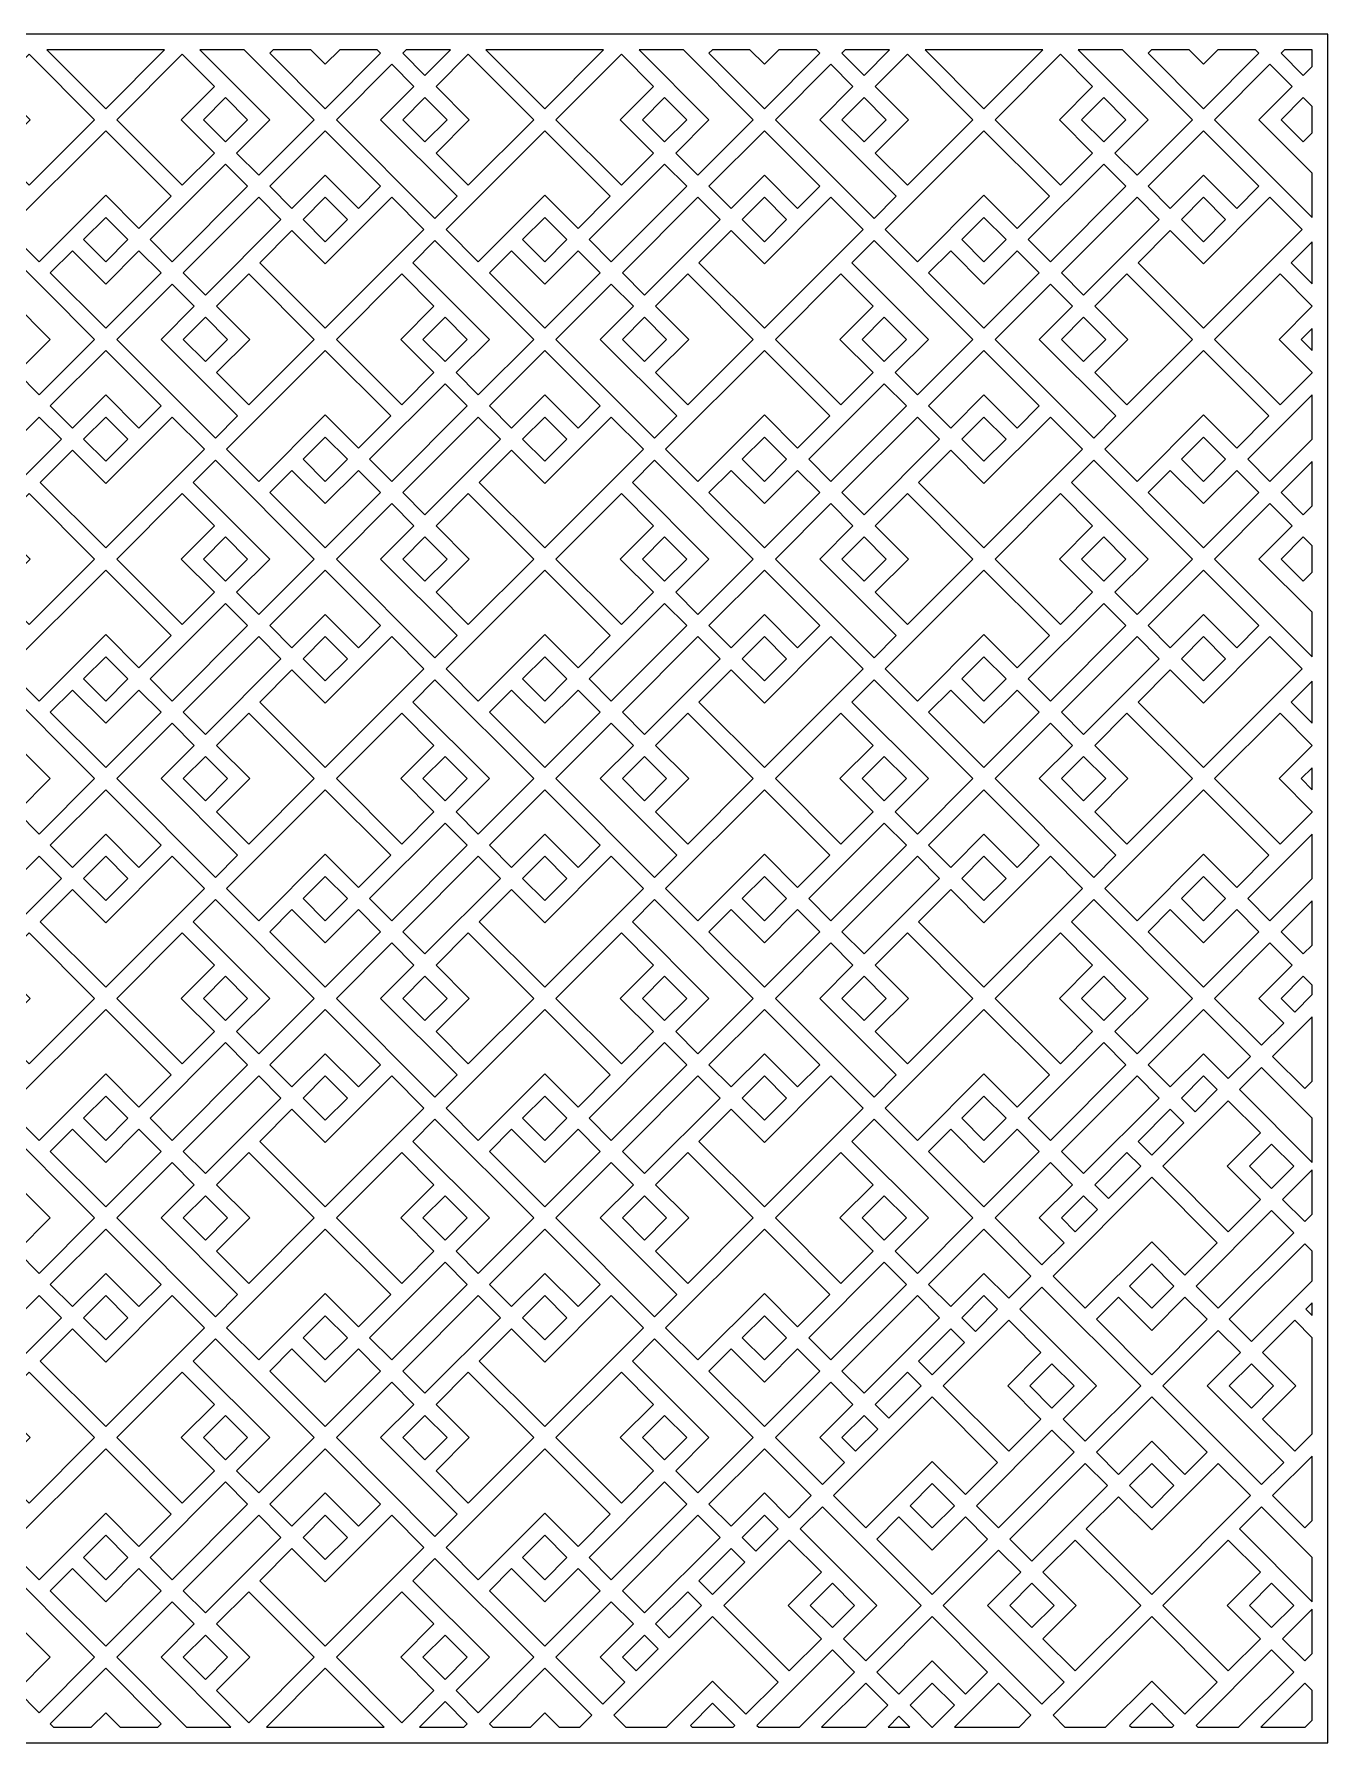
# Model space of a CAD drawing. Header units: millimetres. Extents: x 21272 to 24672, y 561 to 2741.
# Drawn here: x 23021 to 24672, y 561 to 2741 of the extents above; entities that cross this region are included whole.
import ezdxf

# ---------------------------------------------------------------- set-up
doc = ezdxf.new("R2010")
doc.units = ezdxf.units.MM
doc.layers.get('0').update_dxf_attribs({"color": 1})

msp = doc.modelspace()

# ---------------------------------------------------------------- linework, layer by layer
for points in [[(21272.5, 561.4), (24672.5, 561.4), (24672.5, 2741.4), (21272.5, 2741.4)], [(23014.9, 2548.7), (23098.4, 2632.3), (23014.9, 2715.8), (22973.8, 2674.7), (23016.2, 2632.3), (22973.8, 2589.8)], [(23037.6, 2721.4), (23112.6, 2646.4), (23187.6, 2721.4)], [(23210.3, 2548.7), (23251.4, 2589.8), (23209, 2632.3), (23251.4, 2674.7), (23210.3, 2715.8), (23126.7, 2632.3)], [(23289.5, 2721.4), (23232.9, 2721.4), (23322.1, 2632.3), (23279.7, 2589.8), (23308, 2561.6), (23378.7, 2632.3)], [(23374.4, 2721.4), (23326.4, 2721.4), (23322.1, 2717.1), (23392.8, 2646.4), (23463.5, 2717.1), (23459.2, 2721.4), (23411.3, 2721.4), (23392.8, 2703)], [(23552.7, 2721.4), (23496.1, 2721.4), (23491.8, 2717.1), (23520.1, 2688.8)], [(23575.4, 2548.7), (23658.9, 2632.3), (23575.4, 2715.8), (23534.2, 2674.7), (23576.7, 2632.3), (23534.2, 2589.8)], [(23748.1, 2721.4), (23598, 2721.4), (23673.1, 2646.4)], [(23770.8, 2548.7), (23811.9, 2589.8), (23769.4, 2632.3), (23811.9, 2674.7), (23770.8, 2715.8), (23687.2, 2632.3)], [(23793.4, 2721.4), (23882.6, 2632.3), (23840.2, 2589.8), (23868.4, 2561.6), (23939.2, 2632.3), (23850, 2721.4)], [(24019.7, 2721.4), (23971.8, 2721.4), (23953.3, 2703), (23934.8, 2721.4), (23886.9, 2721.4), (23882.6, 2717.1), (23953.3, 2646.4), (24024, 2717.1)], [(24056.6, 2721.4), (24052.3, 2717.1), (24080.6, 2688.8), (24113.2, 2721.4)], [(24135.8, 2548.7), (24219.4, 2632.3), (24135.8, 2715.8), (24094.7, 2674.7), (24137.1, 2632.3), (24094.7, 2589.8)], [(24308.6, 2721.4), (24158.5, 2721.4), (24233.5, 2646.4)], [(24331.2, 2548.7), (24372.3, 2589.8), (24329.9, 2632.3), (24372.3, 2674.7), (24331.2, 2715.8), (24247.7, 2632.3)], [(24353.9, 2721.4), (24443.1, 2632.3), (24400.6, 2589.8), (24428.9, 2561.6), (24499.6, 2632.3), (24410.4, 2721.4)], [(24532.2, 2721.4), (24513.8, 2703), (24495.3, 2721.4), (24447.4, 2721.4), (24443.1, 2717.1), (24513.8, 2646.4), (24584.5, 2717.1), (24580.2, 2721.4)], [(24617.1, 2721.4), (24612.8, 2717.1), (24641, 2688.8), (24652.5, 2700.3), (24652.5, 2721.4)], [(23561.2, 2534.6), (23532.9, 2506.3), (23407, 2632.3), (23477.7, 2703), (23506, 2674.7), (23463.5, 2632.3)], [(24121.7, 2534.6), (24093.4, 2506.3), (23967.4, 2632.3), (24038.1, 2703), (24066.4, 2674.7), (24024, 2632.3)], [(24652.5, 2507.7), (24652.5, 2564.3), (24584.5, 2632.3), (24626.9, 2674.7), (24598.6, 2703), (24527.9, 2632.3)], [(23265.5, 2604), (23237.3, 2632.3), (23265.5, 2660.6), (23293.8, 2632.3)], [(23548.4, 2632.3), (23520.1, 2604), (23491.8, 2632.3), (23520.1, 2660.6)], [(23826, 2604), (23797.7, 2632.3), (23826, 2660.6), (23854.3, 2632.3)], [(24108.9, 2632.3), (24080.6, 2604), (24052.3, 2632.3), (24080.6, 2660.6)], [(24386.5, 2604), (24358.2, 2632.3), (24386.5, 2660.6), (24414.8, 2632.3)], [(24652.5, 2615.4), (24652.5, 2649.1), (24641, 2660.6), (24612.8, 2632.3), (24641, 2604)], [(23196.1, 2534.6), (23112.6, 2618.1), (22986.6, 2492.2), (23027.7, 2451), (23112.6, 2535.9), (23155, 2493.5)], [(23322.1, 2547.4), (23392.8, 2618.1), (23463.5, 2547.4), (23435.3, 2519.1), (23392.8, 2561.6), (23350.4, 2519.1)], [(23756.6, 2534.6), (23673.1, 2618.1), (23547.1, 2492.2), (23588.2, 2451), (23673.1, 2535.9), (23715.5, 2493.5)], [(23882.6, 2547.4), (23953.3, 2618.1), (24024, 2547.4), (23995.7, 2519.1), (23953.3, 2561.6), (23910.9, 2519.1)], [(24317.1, 2534.6), (24233.5, 2618.1), (24107.6, 2492.2), (24148.7, 2451), (24233.5, 2535.9), (24276, 2493.5)], [(24443.1, 2547.4), (24513.8, 2618.1), (24584.5, 2547.4), (24556.2, 2519.1), (24513.8, 2561.6), (24471.3, 2519.1)], [(23293.8, 2547.4), (23265.5, 2575.7), (23169.2, 2479.3), (23197.4, 2451)], [(23854.3, 2547.4), (23826, 2575.7), (23729.6, 2479.3), (23757.9, 2451)], [(24414.8, 2547.4), (24386.5, 2575.7), (24290.1, 2479.3), (24318.4, 2451)], [(23211.6, 2436.9), (23239.9, 2408.6), (23336.3, 2505), (23308, 2533.3)], [(23309.3, 2449.7), (23392.8, 2366.2), (23518.8, 2492.2), (23477.7, 2533.3), (23392.8, 2448.4), (23350.4, 2490.9)], [(23392.8, 2476.7), (23364.5, 2505), (23392.8, 2533.3), (23421.1, 2505)], [(23772.1, 2436.9), (23800.3, 2408.6), (23896.7, 2505), (23868.4, 2533.3)], [(23869.7, 2449.7), (23953.3, 2366.2), (24079.3, 2492.2), (24038.1, 2533.3), (23953.3, 2448.4), (23910.9, 2490.9)], [(23953.3, 2476.7), (23925, 2505), (23953.3, 2533.3), (23981.6, 2505)], [(24332.5, 2436.9), (24360.8, 2408.6), (24457.2, 2505), (24428.9, 2533.3)], [(24430.2, 2449.7), (24513.8, 2366.2), (24639.7, 2492.2), (24598.6, 2533.3), (24513.8, 2448.4), (24471.3, 2490.9)], [(24513.8, 2476.7), (24485.5, 2505), (24513.8, 2533.3), (24542, 2505)], [(23140.9, 2479.3), (23112.6, 2451), (23084.3, 2479.3), (23112.6, 2507.6)], [(23701.3, 2479.3), (23673.1, 2451), (23644.8, 2479.3), (23673.1, 2507.6)], [(24261.8, 2479.3), (24233.5, 2451), (24205.2, 2479.3), (24233.5, 2507.6)], [(23027.7, 2281.3), (23098.4, 2352), (22972.5, 2478), (22944.2, 2449.7), (23041.9, 2352), (22999.5, 2309.6)], [(23041.9, 2436.9), (23070.2, 2465.2), (23112.6, 2422.7), (23155, 2465.2), (23183.3, 2436.9), (23112.6, 2366.2)], [(23588.2, 2281.3), (23658.9, 2352), (23532.9, 2478), (23504.7, 2449.7), (23602.3, 2352), (23559.9, 2309.6)], [(23602.3, 2436.9), (23630.6, 2465.2), (23673.1, 2422.7), (23715.5, 2465.2), (23743.8, 2436.9), (23673.1, 2366.2)], [(24148.7, 2281.3), (24219.4, 2352), (24093.4, 2478), (24065.1, 2449.7), (24162.8, 2352), (24120.4, 2309.6)], [(24162.8, 2436.9), (24191.1, 2465.2), (24233.5, 2422.7), (24276, 2465.2), (24304.2, 2436.9), (24233.5, 2366.2)], [(24652.5, 2422.9), (24652.5, 2476.6), (24625.6, 2449.7)], [(23281, 2254.3), (23252.7, 2226.1), (23126.7, 2352), (23197.4, 2422.7), (23225.7, 2394.5), (23183.3, 2352)], [(23295.1, 2268.5), (23378.7, 2352), (23295.1, 2435.6), (23254, 2394.5), (23296.4, 2352), (23254, 2309.6)], [(23490.5, 2268.5), (23531.6, 2309.6), (23489.2, 2352), (23531.6, 2394.5), (23490.5, 2435.6), (23407, 2352)], [(23841.5, 2254.3), (23813.2, 2226.1), (23687.2, 2352), (23757.9, 2422.7), (23786.2, 2394.5), (23743.8, 2352)], [(23855.6, 2268.5), (23939.2, 2352), (23855.6, 2435.6), (23814.5, 2394.5), (23856.9, 2352), (23814.5, 2309.6)], [(24051, 2268.5), (24092.1, 2309.6), (24049.7, 2352), (24092.1, 2394.5), (24051, 2435.6), (23967.4, 2352)], [(24401.9, 2254.3), (24373.6, 2226.1), (24247.7, 2352), (24318.4, 2422.7), (24346.7, 2394.5), (24304.2, 2352)], [(24416.1, 2268.5), (24499.6, 2352), (24416.1, 2435.6), (24375, 2394.5), (24417.4, 2352), (24375, 2309.6)], [(24652.5, 2394.4), (24652.5, 2394.6), (24611.5, 2435.6), (24527.9, 2352), (24611.5, 2268.5), (24652.5, 2309.5), (24652.5, 2309.7), (24610.2, 2352)], [(23268.2, 2352), (23239.9, 2323.8), (23211.6, 2352), (23239.9, 2380.3)], [(23545.8, 2323.8), (23517.5, 2352), (23545.8, 2380.3), (23574.1, 2352)], [(23828.6, 2352), (23800.3, 2323.8), (23772.1, 2352), (23800.3, 2380.3)], [(24106.3, 2323.8), (24078, 2352), (24106.3, 2380.3), (24134.5, 2352)], [(24389.1, 2352), (24360.8, 2323.8), (24332.5, 2352), (24360.8, 2380.3)], [(24652.5, 2338), (24652.5, 2366.1), (24638.4, 2352)], [(23041.9, 2267.2), (23112.6, 2337.9), (23183.3, 2267.2), (23155, 2238.9), (23112.6, 2281.3), (23070.2, 2238.9)], [(23476.4, 2254.3), (23392.8, 2337.9), (23266.8, 2211.9), (23308, 2170.8), (23392.8, 2255.6), (23435.3, 2213.2)], [(23602.3, 2267.2), (23673.1, 2337.9), (23743.8, 2267.2), (23715.5, 2238.9), (23673.1, 2281.3), (23630.6, 2238.9)], [(24036.8, 2254.3), (23953.3, 2337.9), (23827.3, 2211.9), (23868.4, 2170.8), (23953.3, 2255.6), (23995.7, 2213.2)], [(24162.8, 2267.2), (24233.5, 2337.9), (24304.2, 2267.2), (24276, 2238.9), (24233.5, 2281.3), (24191.1, 2238.9)], [(24597.3, 2254.3), (24513.8, 2337.9), (24387.8, 2211.9), (24428.9, 2170.8), (24513.8, 2255.6), (24556.2, 2213.2)], [(23574.1, 2267.2), (23545.8, 2295.5), (23449.4, 2199.1), (23477.7, 2170.8)], [(24134.5, 2267.2), (24106.3, 2295.5), (24009.9, 2199.1), (24038.1, 2170.8)], [(24652.5, 2224.7), (24652.5, 2281.2), (24570.3, 2199.1), (24598.6, 2170.8)], [(22931.3, 2156.7), (22959.6, 2128.4), (23056, 2224.8), (23027.7, 2253)], [(23029, 2169.5), (23112.6, 2085.9), (23238.6, 2211.9), (23197.4, 2253), (23112.6, 2168.2), (23070.2, 2210.6)], [(23112.6, 2196.5), (23084.3, 2224.8), (23112.6, 2253), (23140.9, 2224.8)], [(23491.8, 2156.7), (23520.1, 2128.4), (23616.5, 2224.8), (23588.2, 2253)], [(23589.5, 2169.5), (23673.1, 2085.9), (23799, 2211.9), (23757.9, 2253), (23673.1, 2168.2), (23630.6, 2210.6)], [(23673.1, 2196.5), (23644.8, 2224.8), (23673.1, 2253), (23701.3, 2224.8)], [(24052.3, 2156.7), (24080.6, 2128.4), (24177, 2224.8), (24148.7, 2253)], [(24150, 2169.5), (24233.5, 2085.9), (24359.5, 2211.9), (24318.4, 2253), (24233.5, 2168.2), (24191.1, 2210.6)], [(24233.5, 2196.5), (24205.2, 2224.8), (24233.5, 2253), (24261.8, 2224.8)], [(23421.1, 2199.1), (23392.8, 2170.8), (23364.5, 2199.1), (23392.8, 2227.4)], [(23981.6, 2199.1), (23953.3, 2170.8), (23925, 2199.1), (23953.3, 2227.4)], [(24542, 2199.1), (24513.8, 2170.8), (24485.5, 2199.1), (24513.8, 2227.4)], [(23308, 2001.1), (23378.7, 2071.8), (23252.7, 2197.8), (23224.4, 2169.5), (23322.1, 2071.8), (23279.7, 2029.4)], [(23322.1, 2156.7), (23350.4, 2184.9), (23392.8, 2142.5), (23435.3, 2184.9), (23463.5, 2156.7), (23392.8, 2085.9)], [(23868.4, 2001.1), (23939.2, 2071.8), (23813.2, 2197.8), (23784.9, 2169.5), (23882.6, 2071.8), (23840.2, 2029.4)], [(23882.6, 2156.7), (23910.9, 2184.9), (23953.3, 2142.5), (23995.7, 2184.9), (24024, 2156.7), (23953.3, 2085.9)], [(24428.9, 2001.1), (24499.6, 2071.8), (24373.6, 2197.8), (24345.4, 2169.5), (24443.1, 2071.8), (24400.6, 2029.4)], [(24443.1, 2156.7), (24471.3, 2184.9), (24513.8, 2142.5), (24556.2, 2184.9), (24584.5, 2156.7), (24513.8, 2085.9)], [(24652.5, 2139.8), (24652.5, 2196.4), (24612.8, 2156.7), (24641, 2128.4)], [(23014.9, 1988.3), (23098.4, 2071.8), (23014.9, 2155.4), (22973.8, 2114.2), (23016.2, 2071.8), (22973.8, 2029.4)], [(23210.3, 1988.3), (23251.4, 2029.4), (23209, 2071.8), (23251.4, 2114.2), (23210.3, 2155.4), (23126.7, 2071.8)], [(23561.2, 1974.1), (23532.9, 1945.8), (23407, 2071.8), (23477.7, 2142.5), (23506, 2114.2), (23463.5, 2071.8)], [(23575.4, 1988.3), (23658.9, 2071.8), (23575.4, 2155.4), (23534.2, 2114.2), (23576.7, 2071.8), (23534.2, 2029.4)], [(23770.8, 1988.3), (23811.9, 2029.4), (23769.4, 2071.8), (23811.9, 2114.2), (23770.8, 2155.4), (23687.2, 2071.8)], [(24121.7, 1974.1), (24093.4, 1945.8), (23967.4, 2071.8), (24038.1, 2142.5), (24066.4, 2114.2), (24024, 2071.8)], [(24135.8, 1988.3), (24219.4, 2071.8), (24135.8, 2155.4), (24094.7, 2114.2), (24137.1, 2071.8), (24094.7, 2029.4)], [(24331.2, 1988.3), (24372.3, 2029.4), (24329.9, 2071.8), (24372.3, 2114.2), (24331.2, 2155.4), (24247.7, 2071.8)], [(24652.5, 1947.2), (24652.5, 2003.8), (24584.5, 2071.8), (24626.9, 2114.2), (24598.6, 2142.5), (24527.9, 2071.8)], [(23265.5, 2043.5), (23237.3, 2071.8), (23265.5, 2100.1), (23293.8, 2071.8)], [(23548.4, 2071.8), (23520.1, 2043.5), (23491.8, 2071.8), (23520.1, 2100.1)], [(23826, 2043.5), (23797.7, 2071.8), (23826, 2100.1), (23854.3, 2071.8)], [(24108.9, 2071.8), (24080.6, 2043.5), (24052.3, 2071.8), (24080.6, 2100.1)], [(24386.5, 2043.5), (24358.2, 2071.8), (24386.5, 2100.1), (24414.8, 2071.8)], [(24652.5, 2088.7), (24641, 2100.1), (24612.8, 2071.8), (24641, 2043.5), (24652.5, 2054.9)], [(23196.1, 1974.1), (23112.6, 2057.7), (22986.6, 1931.7), (23027.7, 1890.6), (23112.6, 1975.4), (23155, 1933)], [(23322.1, 1986.9), (23392.8, 2057.7), (23463.5, 1986.9), (23435.3, 1958.7), (23392.8, 2001.1), (23350.4, 1958.7)], [(23756.6, 1974.1), (23673.1, 2057.7), (23547.1, 1931.7), (23588.2, 1890.6), (23673.1, 1975.4), (23715.5, 1933)], [(23882.6, 1986.9), (23953.3, 2057.7), (24024, 1986.9), (23995.7, 1958.7), (23953.3, 2001.1), (23910.9, 1958.7)], [(24317.1, 1974.1), (24233.5, 2057.7), (24107.6, 1931.7), (24148.7, 1890.6), (24233.5, 1975.4), (24276, 1933)], [(24443.1, 1986.9), (24513.8, 2057.7), (24584.5, 1986.9), (24556.2, 1958.7), (24513.8, 2001.1), (24471.3, 1958.7)], [(23293.8, 1986.9), (23265.5, 2015.2), (23169.2, 1918.8), (23197.4, 1890.6)], [(23854.3, 1986.9), (23826, 2015.2), (23729.6, 1918.8), (23757.9, 1890.6)], [(24414.8, 1986.9), (24386.5, 2015.2), (24290.1, 1918.8), (24318.4, 1890.6)], [(23211.6, 1876.4), (23239.9, 1848.1), (23336.3, 1944.5), (23308, 1972.8)], [(23309.3, 1889.3), (23392.8, 1805.7), (23518.8, 1931.7), (23477.7, 1972.8), (23392.8, 1888), (23350.4, 1930.4)], [(23392.8, 1916.2), (23364.5, 1944.5), (23392.8, 1972.8), (23421.1, 1944.5)], [(23772.1, 1876.4), (23800.3, 1848.1), (23896.7, 1944.5), (23868.4, 1972.8)], [(23869.7, 1889.3), (23953.3, 1805.7), (24079.3, 1931.7), (24038.1, 1972.8), (23953.3, 1888), (23910.9, 1930.4)], [(23953.3, 1916.2), (23925, 1944.5), (23953.3, 1972.8), (23981.6, 1944.5)], [(24332.5, 1876.4), (24360.8, 1848.1), (24457.2, 1944.5), (24428.9, 1972.8)], [(24430.2, 1889.3), (24513.8, 1805.7), (24639.7, 1931.7), (24598.6, 1972.8), (24513.8, 1888), (24471.3, 1930.4)], [(24513.8, 1916.2), (24485.5, 1944.5), (24513.8, 1972.8), (24542, 1944.5)], [(23140.9, 1918.8), (23112.6, 1890.6), (23084.3, 1918.8), (23112.6, 1947.1)], [(23701.3, 1918.8), (23673.1, 1890.6), (23644.8, 1918.8), (23673.1, 1947.1)], [(24261.8, 1918.8), (24233.5, 1890.6), (24205.2, 1918.8), (24233.5, 1947.1)], [(23027.7, 1720.9), (23098.4, 1791.6), (22972.5, 1917.5), (22944.2, 1889.3), (23041.9, 1791.6), (22999.5, 1749.1)], [(23041.9, 1876.4), (23070.2, 1904.7), (23112.6, 1862.3), (23155, 1904.7), (23183.3, 1876.4), (23112.6, 1805.7)], [(23588.2, 1720.9), (23658.9, 1791.6), (23532.9, 1917.5), (23504.7, 1889.3), (23602.3, 1791.6), (23559.9, 1749.1)], [(23602.3, 1876.4), (23630.6, 1904.7), (23673.1, 1862.3), (23715.5, 1904.7), (23743.8, 1876.4), (23673.1, 1805.7)], [(24148.7, 1720.9), (24219.4, 1791.6), (24093.4, 1917.5), (24065.1, 1889.3), (24162.8, 1791.6), (24120.4, 1749.1)], [(24162.8, 1876.4), (24191.1, 1904.7), (24233.5, 1862.3), (24276, 1904.7), (24304.2, 1876.4), (24233.5, 1805.7)], [(24652.5, 1916.1), (24625.6, 1889.3), (24652.5, 1862.4)], [(23295.1, 1708), (23378.7, 1791.6), (23295.1, 1875.1), (23254, 1834), (23296.4, 1791.6), (23254, 1749.1)], [(23490.5, 1708), (23531.6, 1749.1), (23489.2, 1791.6), (23531.6, 1834), (23490.5, 1875.1), (23407, 1791.6)], [(23855.6, 1708), (23939.2, 1791.6), (23855.6, 1875.1), (23814.5, 1834), (23856.9, 1791.6), (23814.5, 1749.1)], [(24051, 1708), (24092.1, 1749.1), (24049.7, 1791.6), (24092.1, 1834), (24051, 1875.1), (23967.4, 1791.6)], [(24416.1, 1708), (24499.6, 1791.6), (24416.1, 1875.1), (24375, 1834), (24417.4, 1791.6), (24375, 1749.1)], [(24652.5, 1749.2), (24610.2, 1791.6), (24652.5, 1833.9), (24652.5, 1834.1), (24611.5, 1875.1), (24527.9, 1791.6), (24611.5, 1708), (24652.5, 1749)], [(23281, 1693.9), (23252.7, 1665.6), (23126.7, 1791.6), (23197.4, 1862.3), (23225.7, 1834), (23183.3, 1791.6)], [(23841.5, 1693.9), (23813.2, 1665.6), (23687.2, 1791.6), (23757.9, 1862.3), (23786.2, 1834), (23743.8, 1791.6)], [(24401.9, 1693.9), (24373.6, 1665.6), (24247.7, 1791.6), (24318.4, 1862.3), (24346.7, 1834), (24304.2, 1791.6)], [(23268.2, 1791.6), (23239.9, 1763.3), (23211.6, 1791.6), (23239.9, 1819.9)], [(23545.8, 1763.3), (23517.5, 1791.6), (23545.8, 1819.9), (23574.1, 1791.6)], [(23828.6, 1791.6), (23800.3, 1763.3), (23772.1, 1791.6), (23800.3, 1819.9)], [(24106.3, 1763.3), (24078, 1791.6), (24106.3, 1819.9), (24134.5, 1791.6)], [(24389.1, 1791.6), (24360.8, 1763.3), (24332.5, 1791.6), (24360.8, 1819.9)], [(24652.5, 1777.5), (24652.5, 1805.6), (24638.4, 1791.6)], [(23041.9, 1706.7), (23112.6, 1777.4), (23183.3, 1706.7), (23155, 1678.4), (23112.6, 1720.9), (23070.2, 1678.4)], [(23476.4, 1693.9), (23392.8, 1777.4), (23266.8, 1651.4), (23308, 1610.3), (23392.8, 1695.2), (23435.3, 1652.8)], [(23602.3, 1706.7), (23673.1, 1777.4), (23743.8, 1706.7), (23715.5, 1678.4), (23673.1, 1720.9), (23630.6, 1678.4)], [(24036.8, 1693.9), (23953.3, 1777.4), (23827.3, 1651.4), (23868.4, 1610.3), (23953.3, 1695.2), (23995.7, 1652.8)], [(24162.8, 1706.7), (24233.5, 1777.4), (24304.2, 1706.7), (24276, 1678.4), (24233.5, 1720.9), (24191.1, 1678.4)], [(24597.3, 1693.9), (24513.8, 1777.4), (24387.8, 1651.4), (24428.9, 1610.3), (24513.8, 1695.2), (24556.2, 1652.8)], [(23574.1, 1706.7), (23545.8, 1735), (23449.4, 1638.6), (23477.7, 1610.3)], [(24134.5, 1706.7), (24106.3, 1735), (24009.9, 1638.6), (24038.1, 1610.3)], [(24652.5, 1664.2), (24652.5, 1720.7), (24570.3, 1638.6), (24598.6, 1610.3)], [(22931.3, 1596.2), (22959.6, 1567.9), (23056, 1664.3), (23027.7, 1692.6)], [(23029, 1609), (23112.6, 1525.5), (23238.6, 1651.4), (23197.4, 1692.6), (23112.6, 1607.7), (23070.2, 1650.1)], [(23112.6, 1636), (23084.3, 1664.3), (23112.6, 1692.6), (23140.9, 1664.3)], [(23491.8, 1596.2), (23520.1, 1567.9), (23616.5, 1664.3), (23588.2, 1692.6)], [(23589.5, 1609), (23673.1, 1525.5), (23799, 1651.4), (23757.9, 1692.6), (23673.1, 1607.7), (23630.6, 1650.1)], [(23673.1, 1636), (23644.8, 1664.3), (23673.1, 1692.6), (23701.3, 1664.3)], [(24052.3, 1596.2), (24080.6, 1567.9), (24177, 1664.3), (24148.7, 1692.6)], [(24150, 1609), (24233.5, 1525.5), (24359.5, 1651.4), (24318.4, 1692.6), (24233.5, 1607.7), (24191.1, 1650.1)], [(24233.5, 1636), (24205.2, 1664.3), (24233.5, 1692.6), (24261.8, 1664.3)], [(23421.1, 1638.6), (23392.8, 1610.3), (23364.5, 1638.6), (23392.8, 1666.9)], [(23981.6, 1638.6), (23953.3, 1610.3), (23925, 1638.6), (23953.3, 1666.9)], [(24542, 1638.6), (24513.8, 1610.3), (24485.5, 1638.6), (24513.8, 1666.9)], [(23308, 1440.6), (23378.7, 1511.3), (23252.7, 1637.3), (23224.4, 1609), (23322.1, 1511.3), (23279.7, 1468.9)], [(23868.4, 1440.6), (23939.2, 1511.3), (23813.2, 1637.3), (23784.9, 1609), (23882.6, 1511.3), (23840.2, 1468.9)], [(24428.9, 1440.6), (24499.6, 1511.3), (24373.6, 1637.3), (24345.4, 1609), (24443.1, 1511.3), (24400.6, 1468.9)], [(24652.5, 1635.9), (24612.8, 1596.2), (24641, 1567.9), (24652.5, 1579.3)], [(23322.1, 1596.2), (23350.4, 1624.5), (23392.8, 1582), (23435.3, 1624.5), (23463.5, 1596.2), (23392.8, 1525.5)], [(23882.6, 1596.2), (23910.9, 1624.5), (23953.3, 1582), (23995.7, 1624.5), (24024, 1596.2), (23953.3, 1525.5)], [(24443.1, 1596.2), (24471.3, 1624.5), (24513.8, 1582), (24556.2, 1624.5), (24584.5, 1596.2), (24513.8, 1525.5)], [(23014.9, 1427.8), (23098.4, 1511.3), (23014.9, 1594.9), (22973.8, 1553.8), (23016.2, 1511.3), (22973.8, 1468.9)], [(23210.3, 1427.8), (23251.4, 1468.9), (23209, 1511.3), (23251.4, 1553.8), (23210.3, 1594.9), (23126.7, 1511.3)], [(23575.4, 1427.8), (23658.9, 1511.3), (23575.4, 1594.9), (23534.2, 1553.8), (23576.7, 1511.3), (23534.2, 1468.9)], [(23770.8, 1427.8), (23811.9, 1468.9), (23769.4, 1511.3), (23811.9, 1553.8), (23770.8, 1594.9), (23687.2, 1511.3)], [(24135.8, 1427.8), (24219.4, 1511.3), (24135.8, 1594.9), (24094.7, 1553.8), (24137.1, 1511.3), (24094.7, 1468.9)], [(24331.2, 1427.8), (24372.3, 1468.9), (24329.9, 1511.3), (24372.3, 1553.8), (24331.2, 1594.9), (24247.7, 1511.3)], [(23561.2, 1413.6), (23532.9, 1385.4), (23407, 1511.3), (23477.7, 1582), (23506, 1553.8), (23463.5, 1511.3)], [(24121.7, 1413.6), (24093.4, 1385.4), (23967.4, 1511.3), (24038.1, 1582), (24066.4, 1553.8), (24024, 1511.3)], [(24587.8, 1451.4), (24527.9, 1511.3), (24598.6, 1582), (24626.9, 1553.8), (24584.5, 1511.3), (24616.1, 1479.7)], [(23265.5, 1483), (23237.3, 1511.3), (23265.5, 1539.6), (23293.8, 1511.3)], [(23548.4, 1511.3), (23520.1, 1483), (23491.8, 1511.3), (23520.1, 1539.6)], [(23826, 1483), (23797.7, 1511.3), (23826, 1539.6), (23854.3, 1511.3)], [(24108.9, 1511.3), (24080.6, 1483), (24052.3, 1511.3), (24080.6, 1539.6)], [(24386.5, 1483), (24358.2, 1511.3), (24386.5, 1539.6), (24414.8, 1511.3)], [(24652.5, 1516), (24652.5, 1528.2), (24641, 1539.6), (24612.8, 1511.3), (24630.3, 1493.8)], [(23196.1, 1413.6), (23112.6, 1497.2), (22986.6, 1371.2), (23027.7, 1330.1), (23112.6, 1414.9), (23155, 1372.5)], [(23322.1, 1426.5), (23392.8, 1497.2), (23463.5, 1426.5), (23435.3, 1398.2), (23392.8, 1440.6), (23350.4, 1398.2)], [(23756.6, 1413.6), (23673.1, 1497.2), (23547.1, 1371.2), (23588.2, 1330.1), (23673.1, 1414.9), (23715.5, 1372.5)], [(23882.6, 1426.5), (23953.3, 1497.2), (24024, 1426.5), (23995.7, 1398.2), (23953.3, 1440.6), (23910.9, 1398.2)], [(24317.1, 1413.6), (24233.5, 1497.2), (24107.6, 1371.2), (24148.7, 1330.1), (24233.5, 1414.9), (24276, 1372.5)], [(24545.4, 1409), (24513.8, 1440.6), (24471.3, 1398.2), (24443.1, 1426.5), (24513.8, 1497.2), (24573.7, 1437.3)], [(24652.5, 1405.5), (24652.5, 1487.8), (24602, 1437.3), (24643.1, 1396.1)], [(23293.8, 1426.5), (23265.5, 1454.8), (23169.2, 1358.4), (23197.4, 1330.1)], [(23854.3, 1426.5), (23826, 1454.8), (23729.6, 1358.4), (23757.9, 1330.1)], [(24414.8, 1426.5), (24386.5, 1454.8), (24290.1, 1358.4), (24318.4, 1330.1)], [(24652.5, 1301.9), (24652.5, 1358.5), (24587.8, 1423.1), (24559.6, 1394.8)], [(23211.6, 1315.9), (23239.9, 1287.7), (23336.3, 1384.1), (23308, 1412.3)], [(23309.3, 1328.8), (23392.8, 1245.2), (23518.8, 1371.2), (23477.7, 1412.3), (23392.8, 1327.5), (23350.4, 1369.9)], [(23392.8, 1355.8), (23364.5, 1384.1), (23392.8, 1412.3), (23421.1, 1384.1)], [(23772.1, 1315.9), (23800.3, 1287.7), (23896.7, 1384.1), (23868.4, 1412.3)], [(23869.7, 1328.8), (23953.3, 1245.2), (24079.3, 1371.2), (24038.1, 1412.3), (23953.3, 1327.5), (23910.9, 1369.9)], [(23953.3, 1355.8), (23925, 1384.1), (23953.3, 1412.3), (23981.6, 1384.1)], [(24332.5, 1315.9), (24360.8, 1287.7), (24457.2, 1384.1), (24428.9, 1412.3)], [(24503, 1366.6), (24485.5, 1384.1), (24513.8, 1412.3), (24531.3, 1394.8)], [(23140.9, 1358.4), (23112.6, 1330.1), (23084.3, 1358.4), (23112.6, 1386.7)], [(23701.3, 1358.4), (23673.1, 1330.1), (23644.8, 1358.4), (23673.1, 1386.7)], [(24261.8, 1358.4), (24233.5, 1330.1), (24205.2, 1358.4), (24233.5, 1386.7)], [(24545.4, 1213.6), (24586.5, 1254.7), (24544.1, 1297.1), (24586.5, 1339.6), (24545.4, 1380.7), (24461.9, 1297.1)], [(23027.7, 1160.4), (23098.4, 1231.1), (22972.5, 1357.1), (22944.2, 1328.8), (23041.9, 1231.1), (22999.5, 1188.7)], [(23588.2, 1160.4), (23658.9, 1231.1), (23532.9, 1357.1), (23504.7, 1328.8), (23602.3, 1231.1), (23559.9, 1188.7)], [(24148.7, 1160.4), (24219.4, 1231.1), (24093.4, 1357.1), (24065.1, 1328.8), (24162.8, 1231.1), (24120.4, 1188.7)], [(24488.8, 1352.4), (24471.3, 1369.9), (24430.2, 1328.8), (24447.7, 1311.3)], [(23041.9, 1315.9), (23070.2, 1344.2), (23112.6, 1301.8), (23155, 1344.2), (23183.3, 1315.9), (23112.6, 1245.2)], [(23602.3, 1315.9), (23630.6, 1344.2), (23673.1, 1301.8), (23715.5, 1344.2), (23743.8, 1315.9), (23673.1, 1245.2)], [(24162.8, 1315.9), (24191.1, 1344.2), (24233.5, 1301.8), (24276, 1344.2), (24304.2, 1315.9), (24233.5, 1245.2)], [(23295.1, 1147.5), (23378.7, 1231.1), (23295.1, 1314.6), (23254, 1273.5), (23296.4, 1231.1), (23254, 1188.7)], [(23490.5, 1147.5), (23531.6, 1188.7), (23489.2, 1231.1), (23531.6, 1273.5), (23490.5, 1314.6), (23407, 1231.1)], [(23855.6, 1147.5), (23939.2, 1231.1), (23855.6, 1314.6), (23814.5, 1273.5), (23856.9, 1231.1), (23814.5, 1188.7)], [(24051, 1147.5), (24092.1, 1188.7), (24049.7, 1231.1), (24092.1, 1273.5), (24051, 1314.6), (23967.4, 1231.1)], [(24433.6, 1297.1), (24416.1, 1314.6), (24375, 1273.5), (24392.5, 1256)], [(24600.7, 1268.9), (24572.4, 1297.1), (24600.7, 1325.4), (24629, 1297.1)], [(23281, 1133.4), (23252.7, 1105.1), (23126.7, 1231.1), (23197.4, 1301.8), (23225.7, 1273.5), (23183.3, 1231.1)], [(23841.5, 1133.4), (23813.2, 1105.1), (23687.2, 1231.1), (23757.9, 1301.8), (23786.2, 1273.5), (23743.8, 1231.1)], [(24307.6, 1171.2), (24247.7, 1231.1), (24318.4, 1301.8), (24346.7, 1273.5), (24304.2, 1231.1), (24335.9, 1199.5)], [(24652.5, 1292.4), (24614.8, 1254.7), (24643.1, 1226.4), (24652.5, 1235.8)], [(24531.3, 1199.5), (24447.7, 1283), (24321.7, 1157), (24362.9, 1115.9), (24447.7, 1200.8), (24490.1, 1158.3)], [(23268.2, 1231.1), (23239.9, 1202.8), (23211.6, 1231.1), (23239.9, 1259.4)], [(23545.8, 1202.8), (23517.5, 1231.1), (23545.8, 1259.4), (23574.1, 1231.1)], [(23828.6, 1231.1), (23800.3, 1202.8), (23772.1, 1231.1), (23800.3, 1259.4)], [(24106.3, 1202.8), (24078, 1231.1), (24106.3, 1259.4), (24134.5, 1231.1)], [(24350, 1213.6), (24332.5, 1231.1), (24360.8, 1259.4), (24378.3, 1241.9)], [(24629, 1212.3), (24600.7, 1240.6), (24504.3, 1144.2), (24532.6, 1115.9)], [(23041.9, 1146.2), (23112.6, 1217), (23183.3, 1146.2), (23155, 1118), (23112.6, 1160.4), (23070.2, 1118)], [(23476.4, 1133.4), (23392.8, 1217), (23266.8, 1091), (23308, 1049.9), (23392.8, 1134.7), (23435.3, 1092.3)], [(23602.3, 1146.2), (23673.1, 1217), (23743.8, 1146.2), (23715.5, 1118), (23673.1, 1160.4), (23630.6, 1118)], [(24036.8, 1133.4), (23953.3, 1217), (23827.3, 1091), (23868.4, 1049.9), (23953.3, 1134.7), (23995.7, 1092.3)], [(24265.2, 1128.7), (24233.5, 1160.4), (24191.1, 1118), (24162.8, 1146.2), (24233.5, 1217), (24293.5, 1157)], [(24652.5, 1188.8), (24643.1, 1198.1), (24546.7, 1101.8), (24575, 1073.5), (24652.5, 1151)], [(23574.1, 1146.2), (23545.8, 1174.5), (23449.4, 1078.1), (23477.7, 1049.9)], [(24134.5, 1146.2), (24106.3, 1174.5), (24009.9, 1078.1), (24038.1, 1049.9)], [(24476, 1144.2), (24447.7, 1115.9), (24419.4, 1144.2), (24447.7, 1172.5)], [(24362.9, 946.2), (24433.6, 1016.9), (24307.6, 1142.9), (24279.3, 1114.6), (24377, 1016.9), (24334.6, 974.5)], [(22931.3, 1035.7), (22959.6, 1007.4), (23056, 1103.8), (23027.7, 1132.1)], [(23029, 1048.6), (23112.6, 965), (23238.6, 1091), (23197.4, 1132.1), (23112.6, 1047.2), (23070.2, 1089.7)], [(23112.6, 1075.5), (23084.3, 1103.8), (23112.6, 1132.1), (23140.9, 1103.8)], [(23491.8, 1035.7), (23520.1, 1007.4), (23616.5, 1103.8), (23588.2, 1132.1)], [(23589.5, 1048.6), (23673.1, 965), (23799, 1091), (23757.9, 1132.1), (23673.1, 1047.2), (23630.6, 1089.7)], [(23673.1, 1075.5), (23644.8, 1103.8), (23673.1, 1132.1), (23701.3, 1103.8)], [(24052.3, 1035.7), (24080.6, 1007.4), (24177, 1103.8), (24148.7, 1132.1)], [(24222.7, 1086.3), (24205.2, 1103.8), (24233.5, 1132.1), (24251, 1114.6)], [(24377, 1101.8), (24405.3, 1130), (24447.7, 1087.6), (24490.1, 1130), (24518.4, 1101.8), (24447.7, 1031.1)], [(24652.5, 1106.5), (24652.5, 1122.7), (24644.4, 1114.6)], [(23421.1, 1078.1), (23392.8, 1049.9), (23364.5, 1078.1), (23392.8, 1106.4)], [(23981.6, 1078.1), (23953.3, 1049.9), (23925, 1078.1), (23953.3, 1106.4)], [(24265.2, 933.4), (24306.3, 974.5), (24263.9, 1016.9), (24306.3, 1059.3), (24265.2, 1100.5), (24181.6, 1016.9)], [(24652.5, 1078.2), (24630.3, 1100.5), (24589.1, 1059.3), (24631.6, 1016.9), (24589.1, 974.5), (24630.3, 933.4), (24652.5, 955.6)], [(23308, 880.2), (23378.7, 950.9), (23252.7, 1076.8), (23224.4, 1048.6), (23322.1, 950.9), (23279.7, 908.4)], [(23868.4, 880.2), (23939.2, 950.9), (23813.2, 1076.8), (23784.9, 1048.6), (23882.6, 950.9), (23840.2, 908.4)], [(24208.6, 1072.2), (24191.1, 1089.7), (24150, 1048.6), (24167.5, 1031.1)], [(24616.1, 919.2), (24587.8, 890.9), (24461.9, 1016.9), (24532.6, 1087.6), (24560.9, 1059.3), (24518.4, 1016.9)], [(23322.1, 1035.7), (23350.4, 1064), (23392.8, 1021.6), (23435.3, 1064), (23463.5, 1035.7), (23392.8, 965)], [(23882.6, 1035.7), (23910.9, 1064), (23953.3, 1021.6), (23995.7, 1064), (24024, 1035.7), (23953.3, 965)], [(23014.9, 867.3), (23098.4, 950.9), (23014.9, 1034.4), (22973.8, 993.3), (23016.2, 950.9), (22973.8, 908.4)], [(23210.3, 867.3), (23251.4, 908.4), (23209, 950.9), (23251.4, 993.3), (23210.3, 1034.4), (23126.7, 950.9)], [(23575.4, 867.3), (23658.9, 950.9), (23575.4, 1034.4), (23534.2, 993.3), (23576.7, 950.9), (23534.2, 908.4)], [(23770.8, 867.3), (23811.9, 908.4), (23769.4, 950.9), (23811.9, 993.3), (23770.8, 1034.4), (23687.2, 950.9)], [(24153.3, 1016.9), (24135.8, 1034.4), (24094.7, 993.3), (24112.2, 975.8)], [(24320.4, 988.6), (24292.2, 1016.9), (24320.4, 1045.2), (24348.7, 1016.9)], [(24603.3, 1016.9), (24575, 988.6), (24546.7, 1016.9), (24575, 1045.2)], [(23561.2, 853.2), (23532.9, 824.9), (23407, 950.9), (23477.7, 1021.6), (23506, 993.3), (23463.5, 950.9)], [(24027.4, 890.9), (23967.4, 950.9), (24038.1, 1021.6), (24066.4, 993.3), (24024, 950.9), (24055.6, 919.2)], [(24251, 919.2), (24167.5, 1002.8), (24041.5, 876.8), (24082.6, 835.7), (24167.5, 920.5), (24209.9, 878.1)], [(24377, 932.1), (24447.7, 1002.8), (24518.4, 932.1), (24490.1, 903.8), (24447.7, 946.2), (24405.3, 903.8)], [(23265.5, 922.6), (23237.3, 950.9), (23265.5, 979.1), (23293.8, 950.9)], [(23548.4, 950.9), (23520.1, 922.6), (23491.8, 950.9), (23520.1, 979.1)], [(23826, 922.6), (23797.7, 950.9), (23826, 979.1), (23854.3, 950.9)], [(24069.8, 933.4), (24052.3, 950.9), (24080.6, 979.1), (24098.1, 961.6)], [(24348.7, 932.1), (24320.4, 960.3), (24224.1, 864), (24252.3, 835.7)], [(23196.1, 853.2), (23112.6, 936.7), (22986.6, 810.7), (23027.7, 769.6), (23112.6, 854.5), (23155, 812)], [(23322.1, 866), (23392.8, 936.7), (23463.5, 866), (23435.3, 837.7), (23392.8, 880.2), (23350.4, 837.7)], [(23756.6, 853.2), (23673.1, 936.7), (23547.1, 810.7), (23588.2, 769.6), (23673.1, 854.5), (23715.5, 812)], [(23984.9, 848.5), (23953.3, 880.2), (23910.9, 837.7), (23882.6, 866), (23953.3, 936.7), (24013.2, 876.8)], [(24266.5, 821.5), (24294.8, 793.2), (24391.1, 889.6), (24362.9, 917.9)], [(24364.2, 834.4), (24447.7, 750.8), (24573.7, 876.8), (24532.6, 917.9), (24447.7, 833.1), (24405.3, 875.5)], [(24447.7, 861.3), (24419.4, 889.6), (24447.7, 917.9), (24476, 889.6)], [(24652.5, 845), (24652.5, 927.3), (24602, 876.8), (24643.1, 835.7)], [(23293.8, 866), (23265.5, 894.3), (23169.2, 797.9), (23197.4, 769.6)], [(23854.3, 866), (23826, 894.3), (23729.6, 797.9), (23757.9, 769.6)], [(24195.8, 864), (24167.5, 835.7), (24139.2, 864), (24167.5, 892.2)], [(23211.6, 755.5), (23239.9, 727.2), (23336.3, 823.6), (23308, 851.9)], [(23309.3, 768.3), (23392.8, 684.8), (23518.8, 810.7), (23477.7, 851.9), (23392.8, 767), (23350.4, 809.4)], [(23392.8, 795.3), (23364.5, 823.6), (23392.8, 851.9), (23421.1, 823.6)], [(23772.1, 755.5), (23800.3, 727.2), (23896.7, 823.6), (23868.4, 851.9)], [(23942.5, 806.1), (23925, 823.6), (23953.3, 851.9), (23970.8, 834.4)], [(24082.6, 666), (24153.3, 736.7), (24027.4, 862.6), (23999.1, 834.4), (24096.8, 736.7), (24054.3, 694.2)], [(24652.5, 741.4), (24652.5, 798), (24587.8, 862.6), (24559.6, 834.4)], [(24096.8, 821.5), (24125.1, 849.8), (24167.5, 807.4), (24209.9, 849.8), (24238.2, 821.5), (24167.5, 750.8)], [(23140.9, 797.9), (23112.6, 769.6), (23084.3, 797.9), (23112.6, 826.2)], [(23701.3, 797.9), (23673.1, 769.6), (23644.8, 797.9), (23673.1, 826.2)], [(23928.4, 791.9), (23910.9, 809.4), (23869.7, 768.3), (23887.2, 750.8)], [(23984.9, 653.1), (24026.1, 694.2), (23983.6, 736.7), (24026.1, 779.1), (23984.9, 820.2), (23901.4, 736.7)], [(24335.9, 639), (24307.6, 610.7), (24181.6, 736.7), (24252.3, 807.4), (24280.6, 779.1), (24238.2, 736.7)], [(24350, 653.1), (24433.6, 736.7), (24350, 820.2), (24308.9, 779.1), (24351.3, 736.7), (24308.9, 694.2)], [(24545.4, 653.1), (24586.5, 694.2), (24544.1, 736.7), (24586.5, 779.1), (24545.4, 820.2), (24461.9, 736.7)], [(23027.7, 599.9), (23098.4, 670.6), (22972.5, 796.6), (22944.2, 768.3), (23041.9, 670.6), (22999.5, 628.2)], [(23588.2, 599.9), (23658.9, 670.6), (23532.9, 796.6), (23504.7, 768.3), (23602.3, 670.6), (23559.9, 628.2)], [(23041.9, 755.5), (23070.2, 783.8), (23112.6, 741.3), (23155, 783.8), (23183.3, 755.5), (23112.6, 684.8)], [(23602.3, 755.5), (23630.6, 783.8), (23673.1, 741.3), (23715.5, 783.8), (23743.8, 755.5), (23673.1, 684.8)], [(24040.2, 708.4), (24011.9, 736.7), (24040.2, 765), (24068.5, 736.7)], [(24323, 736.7), (24294.8, 708.4), (24266.5, 736.7), (24294.8, 765)], [(24600.7, 708.4), (24572.4, 736.7), (24600.7, 765), (24629, 736.7)], [(23215.9, 581.4), (23272.5, 581.4), (23183.3, 670.6), (23225.7, 713.1), (23197.4, 741.3), (23126.7, 670.6)], [(23295.1, 587.1), (23378.7, 670.6), (23295.1, 754.2), (23254, 713.1), (23296.4, 670.6), (23254, 628.2)], [(23490.5, 587.1), (23531.6, 628.2), (23489.2, 670.6), (23531.6, 713.1), (23490.5, 754.2), (23407, 670.6)], [(23747.1, 610.7), (23687.2, 670.6), (23757.9, 741.3), (23786.2, 713.1), (23743.8, 670.6), (23775.4, 639)], [(23873.1, 736.7), (23855.6, 754.2), (23814.5, 713.1), (23832, 695.6)], [(23776.4, 581.4), (23828.4, 581.4), (23887.2, 640.3), (23929.7, 597.9), (23970.8, 639), (23887.2, 722.5), (23761.3, 596.6)], [(24096.8, 651.8), (24167.5, 722.5), (24238.2, 651.8), (24209.9, 623.5), (24167.5, 666), (24125.1, 623.5)], [(24336.8, 581.4), (24388.9, 581.4), (24447.7, 640.3), (24490.1, 597.9), (24531.3, 639), (24447.7, 722.5), (24321.7, 596.6)], [(24652.5, 731.9), (24614.8, 694.2), (24643.1, 666), (24652.5, 675.3)], [(23268.2, 670.6), (23239.9, 642.3), (23211.6, 670.6), (23239.9, 698.9)], [(23545.8, 642.3), (23517.5, 670.6), (23545.8, 698.9), (23574.1, 670.6)], [(23789.6, 653.1), (23772.1, 670.6), (23800.3, 698.9), (23817.8, 681.4)], [(23998.1, 581.4), (24068.5, 651.8), (24040.2, 680.1), (23943.8, 583.7), (23946.1, 581.4)], [(24506.6, 581.4), (24558.6, 581.4), (24629, 651.8), (24600.7, 680.1), (24504.3, 583.7)], [(23094.1, 581.4), (23112.6, 599.9), (23131.1, 581.4), (23179, 581.4), (23183.3, 585.8), (23112.6, 656.5), (23041.9, 585.8), (23046.2, 581.4)], [(23467.9, 581.4), (23392.8, 656.5), (23317.8, 581.4)], [(23691.5, 581.4), (23717.9, 581.4), (23733, 596.6), (23673.1, 656.5), (23602.3, 585.8), (23606.7, 581.4), (23654.6, 581.4), (23673.1, 599.9)], [(24026.4, 581.4), (24083, 581.4), (24110.9, 609.4), (24082.6, 637.7)], [(24167.8, 581.4), (24195.8, 609.4), (24167.5, 637.7), (24139.2, 609.4), (24167.1, 581.4)], [(24278.4, 581.4), (24293.5, 596.6), (24252.3, 637.7), (24196.1, 581.4)], [(24652.5, 628.3), (24643.1, 637.7), (24586.9, 581.4), (24643.4, 581.4), (24652.5, 590.5)], [(23513.2, 581.4), (23569.7, 581.4), (23574.1, 585.8), (23545.8, 614.1)], [(23913.3, 581.4), (23915.5, 583.7), (23887.2, 612), (23859, 583.7), (23861.2, 581.4)], [(24473.7, 581.4), (24476, 583.7), (24447.7, 612), (24419.4, 583.7), (24421.7, 581.4)], [(24111.3, 581.4), (24138.9, 581.4), (24125.1, 595.3)]]:
    msp.add_lwpolyline(points, close=True)

doc.saveas('drawing.dxf')
